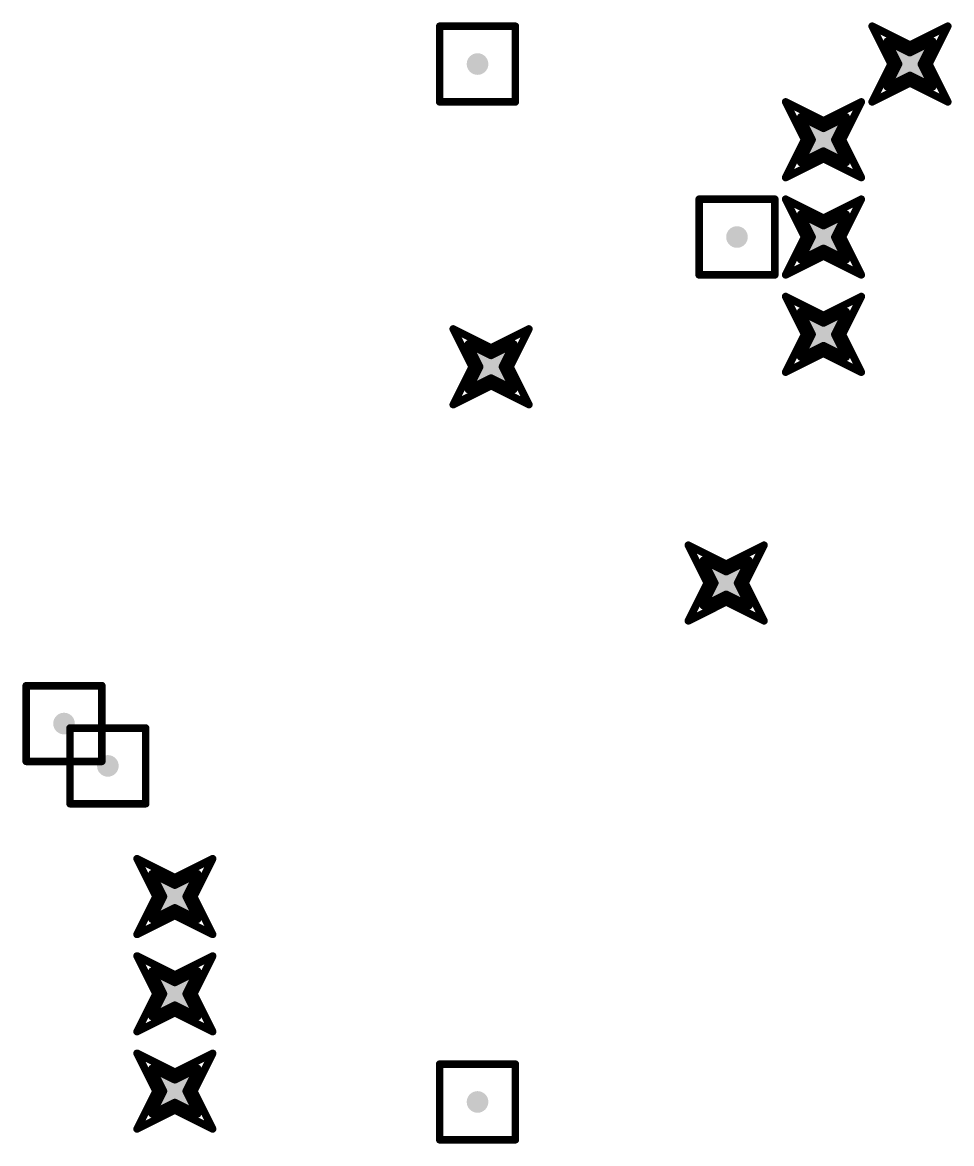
# Model space of a CAD drawing. Header units: inches. Extents: x 0 to 17, y 0 to 4.
# Drawn here: x 0.8972 to 1.2356, y 2.2132 to 2.6215 of the extents above; entities that cross this region are included whole.
import ezdxf

# ---------------------------------------------------------------- set-up
doc = ezdxf.new("R2010")
doc.units = ezdxf.units.IN
doc.header["$MEASUREMENT"] = 0
doc.layers.add('Drill Drawing', color=1, linetype='Continuous')
doc.layers.add('Via Holes', color=16, linetype='Continuous')

msp = doc.modelspace()

# ---------------------------------------------------------------- hatches: boundary and pattern name
at = {"layer": 'Via Holes'}
h = msp.add_hatch(color=7, dxfattribs=at)
edge = h.paths.add_edge_path()
edge.add_arc((1.22047, 2.6063), 0.00787, 0, 360)
h = msp.add_hatch(color=7, dxfattribs=at)
edge = h.paths.add_edge_path()
edge.add_arc((1.06299, 2.6063), 0.00394, 0, 360)
h = msp.add_hatch(color=7, dxfattribs=at)
edge = h.paths.add_edge_path()
edge.add_arc((1.18898, 2.57874), 0.00787, 0, 360)
h = msp.add_hatch(color=7, dxfattribs=at)
edge = h.paths.add_edge_path()
edge.add_arc((1.18898, 2.54331), 0.00787, 0, 360)
h = msp.add_hatch(color=7, dxfattribs=at)
edge = h.paths.add_edge_path()
edge.add_arc((1.15748, 2.54331), 0.00394, 0, 360)
h = msp.add_hatch(color=7, dxfattribs=at)
edge = h.paths.add_edge_path()
edge.add_arc((1.18898, 2.50787), 0.00787, 0, 360)
h = msp.add_hatch(color=7, dxfattribs=at)
edge = h.paths.add_edge_path()
edge.add_arc((1.06791, 2.49606), 0.00787, 0, 360)
h = msp.add_hatch(color=7, dxfattribs=at)
edge = h.paths.add_edge_path()
edge.add_arc((1.15354, 2.41732), 0.00787, 0, 360)
h = msp.add_hatch(color=7, dxfattribs=at)
edge = h.paths.add_edge_path()
edge.add_arc((0.9124, 2.36614), 0.00394, 0, 360)
h = msp.add_hatch(color=7, dxfattribs=at)
edge = h.paths.add_edge_path()
edge.add_arc((0.92836, 2.35072), 0.00394, 0, 360)
h = msp.add_hatch(color=7, dxfattribs=at)
edge = h.paths.add_edge_path()
edge.add_arc((0.95276, 2.30315), 0.00787, 0, 360)
h = msp.add_hatch(color=7, dxfattribs=at)
edge = h.paths.add_edge_path()
edge.add_arc((0.95276, 2.26772), 0.00787, 0, 360)
h = msp.add_hatch(color=7, dxfattribs=at)
edge = h.paths.add_edge_path()
edge.add_arc((0.95276, 2.23228), 0.00787, 0, 360)
h = msp.add_hatch(color=7, dxfattribs=at)
edge = h.paths.add_edge_path()
edge.add_arc((1.06299, 2.22835), 0.00394, 0, 360)

# ---------------------------------------------------------------- linework, layer by layer
at = {"layer": 'Drill Drawing'}
for points in [[(1.04921, 2.62008, 0.00276, 0.00276, 0), (1.07677, 2.62008, 0.00276, 0.00276, 0)], [(1.04921, 2.59252, 0.00276, 0.00276, 0), (1.04921, 2.62008, 0.00276, 0.00276, 0)], [(1.07677, 2.59252, 0.00276, 0.00276, 0), (1.07677, 2.62008, 0.00276, 0.00276, 0)], [(1.20669, 2.62008, 0.00276, 0.00276, 0), (1.22047, 2.61319, 0.00276, 0.00276, 0)], [(1.20669, 2.62008, 0.00276, 0.00276, 0), (1.21358, 2.6063, 0.00276, 0.00276, 0)], [(1.22047, 2.61319, 0.00276, 0.00276, 0), (1.23425, 2.62008, 0.00276, 0.00276, 0)], [(1.22736, 2.6063, 0.00276, 0.00276, 0), (1.23425, 2.62008, 0.00276, 0.00276, 0)], [(1.2122, 2.61457, 0.00276, 0.00276, 0), (1.22047, 2.61043, 0.00276, 0.00276, 0)], [(1.2122, 2.61457, 0.00276, 0.00276, 0), (1.21634, 2.6063, 0.00276, 0.00276, 0)], [(1.22047, 2.61043, 0.00276, 0.00276, 0), (1.22874, 2.61457, 0.00276, 0.00276, 0)], [(1.22461, 2.6063, 0.00276, 0.00276, 0), (1.22874, 2.61457, 0.00276, 0.00276, 0)], [(1.20669, 2.59252, 0.00276, 0.00276, 0), (1.21358, 2.6063, 0.00276, 0.00276, 0)], [(1.2122, 2.59803, 0.00276, 0.00276, 0), (1.21634, 2.6063, 0.00276, 0.00276, 0)], [(1.22461, 2.6063, 0.00276, 0.00276, 0), (1.22874, 2.59803, 0.00276, 0.00276, 0)], [(1.22736, 2.6063, 0.00276, 0.00276, 0), (1.23425, 2.59252, 0.00276, 0.00276, 0)], [(1.20669, 2.59252, 0.00276, 0.00276, 0), (1.22047, 2.59941, 0.00276, 0.00276, 0)], [(1.2122, 2.59803, 0.00276, 0.00276, 0), (1.22047, 2.60217, 0.00276, 0.00276, 0)], [(1.22047, 2.60217, 0.00276, 0.00276, 0), (1.22874, 2.59803, 0.00276, 0.00276, 0)], [(1.22047, 2.59941, 0.00276, 0.00276, 0), (1.23425, 2.59252, 0.00276, 0.00276, 0)], [(1.04921, 2.59252, 0.00276, 0.00276, 0), (1.07677, 2.59252, 0.00276, 0.00276, 0)], [(1.1752, 2.59252, 0.00276, 0.00276, 0), (1.18898, 2.58563, 0.00276, 0.00276, 0)], [(1.1752, 2.59252, 0.00276, 0.00276, 0), (1.18209, 2.57874, 0.00276, 0.00276, 0)], [(1.18898, 2.58563, 0.00276, 0.00276, 0), (1.20276, 2.59252, 0.00276, 0.00276, 0)], [(1.19587, 2.57874, 0.00276, 0.00276, 0), (1.20276, 2.59252, 0.00276, 0.00276, 0)], [(1.18071, 2.58701, 0.00276, 0.00276, 0), (1.18898, 2.58287, 0.00276, 0.00276, 0)], [(1.18071, 2.58701, 0.00276, 0.00276, 0), (1.18484, 2.57874, 0.00276, 0.00276, 0)], [(1.18898, 2.58287, 0.00276, 0.00276, 0), (1.19724, 2.58701, 0.00276, 0.00276, 0)], [(1.19311, 2.57874, 0.00276, 0.00276, 0), (1.19724, 2.58701, 0.00276, 0.00276, 0)], [(1.1752, 2.56496, 0.00276, 0.00276, 0), (1.18209, 2.57874, 0.00276, 0.00276, 0)], [(1.18071, 2.57047, 0.00276, 0.00276, 0), (1.18484, 2.57874, 0.00276, 0.00276, 0)], [(1.19311, 2.57874, 0.00276, 0.00276, 0), (1.19724, 2.57047, 0.00276, 0.00276, 0)], [(1.19587, 2.57874, 0.00276, 0.00276, 0), (1.20276, 2.56496, 0.00276, 0.00276, 0)], [(1.1752, 2.56496, 0.00276, 0.00276, 0), (1.18898, 2.57185, 0.00276, 0.00276, 0)], [(1.18071, 2.57047, 0.00276, 0.00276, 0), (1.18898, 2.57461, 0.00276, 0.00276, 0)], [(1.18898, 2.57461, 0.00276, 0.00276, 0), (1.19724, 2.57047, 0.00276, 0.00276, 0)], [(1.18898, 2.57185, 0.00276, 0.00276, 0), (1.20276, 2.56496, 0.00276, 0.00276, 0)], [(1.1437, 2.55709, 0.00276, 0.00276, 0), (1.17126, 2.55709, 0.00276, 0.00276, 0)], [(1.1437, 2.52953, 0.00276, 0.00276, 0), (1.1437, 2.55709, 0.00276, 0.00276, 0)], [(1.17126, 2.52953, 0.00276, 0.00276, 0), (1.17126, 2.55709, 0.00276, 0.00276, 0)], [(1.1752, 2.55709, 0.00276, 0.00276, 0), (1.18898, 2.5502, 0.00276, 0.00276, 0)], [(1.1752, 2.55709, 0.00276, 0.00276, 0), (1.18209, 2.54331, 0.00276, 0.00276, 0)], [(1.18898, 2.5502, 0.00276, 0.00276, 0), (1.20276, 2.55709, 0.00276, 0.00276, 0)], [(1.19587, 2.54331, 0.00276, 0.00276, 0), (1.20276, 2.55709, 0.00276, 0.00276, 0)], [(1.18071, 2.55157, 0.00276, 0.00276, 0), (1.18898, 2.54744, 0.00276, 0.00276, 0)], [(1.18071, 2.55157, 0.00276, 0.00276, 0), (1.18484, 2.54331, 0.00276, 0.00276, 0)], [(1.18898, 2.54744, 0.00276, 0.00276, 0), (1.19724, 2.55157, 0.00276, 0.00276, 0)], [(1.19311, 2.54331, 0.00276, 0.00276, 0), (1.19724, 2.55157, 0.00276, 0.00276, 0)], [(1.1752, 2.52953, 0.00276, 0.00276, 0), (1.18209, 2.54331, 0.00276, 0.00276, 0)], [(1.18071, 2.53504, 0.00276, 0.00276, 0), (1.18484, 2.54331, 0.00276, 0.00276, 0)], [(1.19311, 2.54331, 0.00276, 0.00276, 0), (1.19724, 2.53504, 0.00276, 0.00276, 0)], [(1.19587, 2.54331, 0.00276, 0.00276, 0), (1.20276, 2.52953, 0.00276, 0.00276, 0)], [(1.18071, 2.53504, 0.00276, 0.00276, 0), (1.18898, 2.53917, 0.00276, 0.00276, 0)], [(1.18898, 2.53917, 0.00276, 0.00276, 0), (1.19724, 2.53504, 0.00276, 0.00276, 0)], [(1.1752, 2.52953, 0.00276, 0.00276, 0), (1.18898, 2.53642, 0.00276, 0.00276, 0)], [(1.18898, 2.53642, 0.00276, 0.00276, 0), (1.20276, 2.52953, 0.00276, 0.00276, 0)], [(1.1437, 2.52953, 0.00276, 0.00276, 0), (1.17126, 2.52953, 0.00276, 0.00276, 0)], [(1.1752, 2.52165, 0.00276, 0.00276, 0), (1.18898, 2.51476, 0.00276, 0.00276, 0)], [(1.1752, 2.52165, 0.00276, 0.00276, 0), (1.18209, 2.50787, 0.00276, 0.00276, 0)], [(1.18898, 2.51476, 0.00276, 0.00276, 0), (1.20276, 2.52165, 0.00276, 0.00276, 0)], [(1.19587, 2.50787, 0.00276, 0.00276, 0), (1.20276, 2.52165, 0.00276, 0.00276, 0)], [(1.18071, 2.51614, 0.00276, 0.00276, 0), (1.18898, 2.51201, 0.00276, 0.00276, 0)], [(1.18071, 2.51614, 0.00276, 0.00276, 0), (1.18484, 2.50787, 0.00276, 0.00276, 0)], [(1.18898, 2.51201, 0.00276, 0.00276, 0), (1.19724, 2.51614, 0.00276, 0.00276, 0)], [(1.19311, 2.50787, 0.00276, 0.00276, 0), (1.19724, 2.51614, 0.00276, 0.00276, 0)], [(1.05413, 2.50984, 0.00276, 0.00276, 0), (1.06791, 2.50295, 0.00276, 0.00276, 0)], [(1.05413, 2.50984, 0.00276, 0.00276, 0), (1.06102, 2.49606, 0.00276, 0.00276, 0)], [(1.06791, 2.50295, 0.00276, 0.00276, 0), (1.08169, 2.50984, 0.00276, 0.00276, 0)], [(1.0748, 2.49606, 0.00276, 0.00276, 0), (1.08169, 2.50984, 0.00276, 0.00276, 0)], [(1.1752, 2.49409, 0.00276, 0.00276, 0), (1.18209, 2.50787, 0.00276, 0.00276, 0)], [(1.18071, 2.49961, 0.00276, 0.00276, 0), (1.18484, 2.50787, 0.00276, 0.00276, 0)], [(1.19311, 2.50787, 0.00276, 0.00276, 0), (1.19724, 2.49961, 0.00276, 0.00276, 0)], [(1.19587, 2.50787, 0.00276, 0.00276, 0), (1.20276, 2.49409, 0.00276, 0.00276, 0)], [(1.05965, 2.50433, 0.00276, 0.00276, 0), (1.06791, 2.5002, 0.00276, 0.00276, 0)], [(1.05965, 2.50433, 0.00276, 0.00276, 0), (1.06378, 2.49606, 0.00276, 0.00276, 0)], [(1.06791, 2.5002, 0.00276, 0.00276, 0), (1.07618, 2.50433, 0.00276, 0.00276, 0)], [(1.07205, 2.49606, 0.00276, 0.00276, 0), (1.07618, 2.50433, 0.00276, 0.00276, 0)], [(1.18071, 2.49961, 0.00276, 0.00276, 0), (1.18898, 2.50374, 0.00276, 0.00276, 0)], [(1.18898, 2.50374, 0.00276, 0.00276, 0), (1.19724, 2.49961, 0.00276, 0.00276, 0)], [(1.1752, 2.49409, 0.00276, 0.00276, 0), (1.18898, 2.50098, 0.00276, 0.00276, 0)], [(1.18898, 2.50098, 0.00276, 0.00276, 0), (1.20276, 2.49409, 0.00276, 0.00276, 0)], [(1.05413, 2.48228, 0.00276, 0.00276, 0), (1.06102, 2.49606, 0.00276, 0.00276, 0)], [(1.05965, 2.4878, 0.00276, 0.00276, 0), (1.06378, 2.49606, 0.00276, 0.00276, 0)], [(1.07205, 2.49606, 0.00276, 0.00276, 0), (1.07618, 2.4878, 0.00276, 0.00276, 0)], [(1.0748, 2.49606, 0.00276, 0.00276, 0), (1.08169, 2.48228, 0.00276, 0.00276, 0)], [(1.05413, 2.48228, 0.00276, 0.00276, 0), (1.06791, 2.48917, 0.00276, 0.00276, 0)], [(1.05965, 2.4878, 0.00276, 0.00276, 0), (1.06791, 2.49193, 0.00276, 0.00276, 0)], [(1.06791, 2.49193, 0.00276, 0.00276, 0), (1.07618, 2.4878, 0.00276, 0.00276, 0)], [(1.06791, 2.48917, 0.00276, 0.00276, 0), (1.08169, 2.48228, 0.00276, 0.00276, 0)], [(1.13976, 2.4311, 0.00276, 0.00276, 0), (1.15354, 2.42421, 0.00276, 0.00276, 0)], [(1.13976, 2.4311, 0.00276, 0.00276, 0), (1.14665, 2.41732, 0.00276, 0.00276, 0)], [(1.15354, 2.42421, 0.00276, 0.00276, 0), (1.16732, 2.4311, 0.00276, 0.00276, 0)], [(1.16043, 2.41732, 0.00276, 0.00276, 0), (1.16732, 2.4311, 0.00276, 0.00276, 0)], [(1.14528, 2.42559, 0.00276, 0.00276, 0), (1.15354, 2.42146, 0.00276, 0.00276, 0)], [(1.14528, 2.42559, 0.00276, 0.00276, 0), (1.14941, 2.41732, 0.00276, 0.00276, 0)], [(1.15354, 2.42146, 0.00276, 0.00276, 0), (1.16181, 2.42559, 0.00276, 0.00276, 0)], [(1.15768, 2.41732, 0.00276, 0.00276, 0), (1.16181, 2.42559, 0.00276, 0.00276, 0)], [(1.13976, 2.40354, 0.00276, 0.00276, 0), (1.14665, 2.41732, 0.00276, 0.00276, 0)], [(1.14528, 2.40906, 0.00276, 0.00276, 0), (1.14941, 2.41732, 0.00276, 0.00276, 0)], [(1.15768, 2.41732, 0.00276, 0.00276, 0), (1.16181, 2.40906, 0.00276, 0.00276, 0)], [(1.16043, 2.41732, 0.00276, 0.00276, 0), (1.16732, 2.40354, 0.00276, 0.00276, 0)], [(1.14528, 2.40906, 0.00276, 0.00276, 0), (1.15354, 2.41319, 0.00276, 0.00276, 0)], [(1.15354, 2.41319, 0.00276, 0.00276, 0), (1.16181, 2.40906, 0.00276, 0.00276, 0)], [(1.13976, 2.40354, 0.00276, 0.00276, 0), (1.15354, 2.41043, 0.00276, 0.00276, 0)], [(1.15354, 2.41043, 0.00276, 0.00276, 0), (1.16732, 2.40354, 0.00276, 0.00276, 0)], [(0.89862, 2.37992, 0.00276, 0.00276, 0), (0.92618, 2.37992, 0.00276, 0.00276, 0)], [(0.89862, 2.35236, 0.00276, 0.00276, 0), (0.89862, 2.37992, 0.00276, 0.00276, 0)], [(0.92618, 2.35236, 0.00276, 0.00276, 0), (0.92618, 2.37992, 0.00276, 0.00276, 0)], [(0.91458, 2.3645, 0.00276, 0.00276, 0), (0.94214, 2.3645, 0.00276, 0.00276, 0)], [(0.91458, 2.33694, 0.00276, 0.00276, 0), (0.91458, 2.3645, 0.00276, 0.00276, 0)], [(0.94214, 2.33694, 0.00276, 0.00276, 0), (0.94214, 2.3645, 0.00276, 0.00276, 0)], [(0.89862, 2.35236, 0.00276, 0.00276, 0), (0.92618, 2.35236, 0.00276, 0.00276, 0)], [(0.91458, 2.33694, 0.00276, 0.00276, 0), (0.94214, 2.33694, 0.00276, 0.00276, 0)], [(0.93898, 2.31693, 0.00276, 0.00276, 0), (0.95276, 2.31004, 0.00276, 0.00276, 0)], [(0.93898, 2.31693, 0.00276, 0.00276, 0), (0.94587, 2.30315, 0.00276, 0.00276, 0)], [(0.95276, 2.31004, 0.00276, 0.00276, 0), (0.96654, 2.31693, 0.00276, 0.00276, 0)], [(0.95965, 2.30315, 0.00276, 0.00276, 0), (0.96654, 2.31693, 0.00276, 0.00276, 0)], [(0.94449, 2.31142, 0.00276, 0.00276, 0), (0.95276, 2.30728, 0.00276, 0.00276, 0)], [(0.94449, 2.31142, 0.00276, 0.00276, 0), (0.94862, 2.30315, 0.00276, 0.00276, 0)], [(0.95276, 2.30728, 0.00276, 0.00276, 0), (0.96102, 2.31142, 0.00276, 0.00276, 0)], [(0.95689, 2.30315, 0.00276, 0.00276, 0), (0.96102, 2.31142, 0.00276, 0.00276, 0)], [(0.93898, 2.28937, 0.00276, 0.00276, 0), (0.94587, 2.30315, 0.00276, 0.00276, 0)], [(0.94449, 2.29488, 0.00276, 0.00276, 0), (0.94862, 2.30315, 0.00276, 0.00276, 0)], [(0.95689, 2.30315, 0.00276, 0.00276, 0), (0.96102, 2.29488, 0.00276, 0.00276, 0)], [(0.95965, 2.30315, 0.00276, 0.00276, 0), (0.96654, 2.28937, 0.00276, 0.00276, 0)], [(0.94449, 2.29488, 0.00276, 0.00276, 0), (0.95276, 2.29902, 0.00276, 0.00276, 0)], [(0.95276, 2.29902, 0.00276, 0.00276, 0), (0.96102, 2.29488, 0.00276, 0.00276, 0)], [(0.93898, 2.28937, 0.00276, 0.00276, 0), (0.95276, 2.29626, 0.00276, 0.00276, 0)], [(0.95276, 2.29626, 0.00276, 0.00276, 0), (0.96654, 2.28937, 0.00276, 0.00276, 0)], [(0.93898, 2.2815, 0.00276, 0.00276, 0), (0.95276, 2.27461, 0.00276, 0.00276, 0)], [(0.93898, 2.2815, 0.00276, 0.00276, 0), (0.94587, 2.26772, 0.00276, 0.00276, 0)], [(0.95276, 2.27461, 0.00276, 0.00276, 0), (0.96654, 2.2815, 0.00276, 0.00276, 0)], [(0.95965, 2.26772, 0.00276, 0.00276, 0), (0.96654, 2.2815, 0.00276, 0.00276, 0)], [(0.94449, 2.27598, 0.00276, 0.00276, 0), (0.95276, 2.27185, 0.00276, 0.00276, 0)], [(0.94449, 2.27598, 0.00276, 0.00276, 0), (0.94862, 2.26772, 0.00276, 0.00276, 0)], [(0.95276, 2.27185, 0.00276, 0.00276, 0), (0.96102, 2.27598, 0.00276, 0.00276, 0)], [(0.95689, 2.26772, 0.00276, 0.00276, 0), (0.96102, 2.27598, 0.00276, 0.00276, 0)], [(0.93898, 2.25394, 0.00276, 0.00276, 0), (0.94587, 2.26772, 0.00276, 0.00276, 0)], [(0.94449, 2.25945, 0.00276, 0.00276, 0), (0.94862, 2.26772, 0.00276, 0.00276, 0)], [(0.95689, 2.26772, 0.00276, 0.00276, 0), (0.96102, 2.25945, 0.00276, 0.00276, 0)], [(0.95965, 2.26772, 0.00276, 0.00276, 0), (0.96654, 2.25394, 0.00276, 0.00276, 0)], [(0.93898, 2.25394, 0.00276, 0.00276, 0), (0.95276, 2.26083, 0.00276, 0.00276, 0)], [(0.94449, 2.25945, 0.00276, 0.00276, 0), (0.95276, 2.26358, 0.00276, 0.00276, 0)], [(0.95276, 2.26358, 0.00276, 0.00276, 0), (0.96102, 2.25945, 0.00276, 0.00276, 0)], [(0.95276, 2.26083, 0.00276, 0.00276, 0), (0.96654, 2.25394, 0.00276, 0.00276, 0)], [(0.93898, 2.24606, 0.00276, 0.00276, 0), (0.95276, 2.23917, 0.00276, 0.00276, 0)], [(0.93898, 2.24606, 0.00276, 0.00276, 0), (0.94587, 2.23228, 0.00276, 0.00276, 0)], [(0.95276, 2.23917, 0.00276, 0.00276, 0), (0.96654, 2.24606, 0.00276, 0.00276, 0)], [(0.95965, 2.23228, 0.00276, 0.00276, 0), (0.96654, 2.24606, 0.00276, 0.00276, 0)], [(0.94449, 2.24055, 0.00276, 0.00276, 0), (0.95276, 2.23642, 0.00276, 0.00276, 0)], [(0.94449, 2.24055, 0.00276, 0.00276, 0), (0.94862, 2.23228, 0.00276, 0.00276, 0)], [(0.95276, 2.23642, 0.00276, 0.00276, 0), (0.96102, 2.24055, 0.00276, 0.00276, 0)], [(0.95689, 2.23228, 0.00276, 0.00276, 0), (0.96102, 2.24055, 0.00276, 0.00276, 0)], [(1.04921, 2.24212, 0.00276, 0.00276, 0), (1.07677, 2.24212, 0.00276, 0.00276, 0)], [(1.04921, 2.21457, 0.00276, 0.00276, 0), (1.04921, 2.24212, 0.00276, 0.00276, 0)], [(1.07677, 2.21457, 0.00276, 0.00276, 0), (1.07677, 2.24212, 0.00276, 0.00276, 0)], [(0.93898, 2.2185, 0.00276, 0.00276, 0), (0.94587, 2.23228, 0.00276, 0.00276, 0)], [(0.94449, 2.22402, 0.00276, 0.00276, 0), (0.94862, 2.23228, 0.00276, 0.00276, 0)], [(0.95689, 2.23228, 0.00276, 0.00276, 0), (0.96102, 2.22402, 0.00276, 0.00276, 0)], [(0.95965, 2.23228, 0.00276, 0.00276, 0), (0.96654, 2.2185, 0.00276, 0.00276, 0)], [(0.94449, 2.22402, 0.00276, 0.00276, 0), (0.95276, 2.22815, 0.00276, 0.00276, 0)], [(0.95276, 2.22815, 0.00276, 0.00276, 0), (0.96102, 2.22402, 0.00276, 0.00276, 0)], [(0.93898, 2.2185, 0.00276, 0.00276, 0), (0.95276, 2.22539, 0.00276, 0.00276, 0)], [(0.95276, 2.22539, 0.00276, 0.00276, 0), (0.96654, 2.2185, 0.00276, 0.00276, 0)], [(1.04921, 2.21457, 0.00276, 0.00276, 0), (1.07677, 2.21457, 0.00276, 0.00276, 0)]]:
    msp.add_lwpolyline(points, format="xyseb", dxfattribs=at)
for points in [[(1.04852, 2.62008, 0.00138, 0.00138, 1), (1.0499, 2.62008, 0.00138, 0.00138, 1)], [(1.04852, 2.62008, 0.00138, 0.00138, 1), (1.0499, 2.62008, 0.00138, 0.00138, 1)], [(1.07608, 2.62008, 0.00138, 0.00138, 1), (1.07746, 2.62008, 0.00138, 0.00138, 1)], [(1.07608, 2.62008, 0.00138, 0.00138, 1), (1.07746, 2.62008, 0.00138, 0.00138, 1)], [(1.206, 2.62008, 0.00138, 0.00138, 1), (1.20738, 2.62008, 0.00138, 0.00138, 1)], [(1.206, 2.62008, 0.00138, 0.00138, 1), (1.20738, 2.62008, 0.00138, 0.00138, 1)], [(1.23356, 2.62008, 0.00138, 0.00138, 1), (1.23494, 2.62008, 0.00138, 0.00138, 1)], [(1.23356, 2.62008, 0.00138, 0.00138, 1), (1.23494, 2.62008, 0.00138, 0.00138, 1)], [(1.21152, 2.61457, 0.00138, 0.00138, 1), (1.21289, 2.61457, 0.00138, 0.00138, 1)], [(1.21152, 2.61457, 0.00138, 0.00138, 1), (1.21289, 2.61457, 0.00138, 0.00138, 1)], [(1.21978, 2.61319, 0.00138, 0.00138, 1), (1.22116, 2.61319, 0.00138, 0.00138, 1)], [(1.21978, 2.61319, 0.00138, 0.00138, 1), (1.22116, 2.61319, 0.00138, 0.00138, 1)], [(1.22805, 2.61457, 0.00138, 0.00138, 1), (1.22943, 2.61457, 0.00138, 0.00138, 1)], [(1.22805, 2.61457, 0.00138, 0.00138, 1), (1.22943, 2.61457, 0.00138, 0.00138, 1)], [(1.21978, 2.61043, 0.00138, 0.00138, 1), (1.22116, 2.61043, 0.00138, 0.00138, 1)], [(1.21978, 2.61043, 0.00138, 0.00138, 1), (1.22116, 2.61043, 0.00138, 0.00138, 1)], [(1.21289, 2.6063, 0.00138, 0.00138, 1), (1.21427, 2.6063, 0.00138, 0.00138, 1)], [(1.21289, 2.6063, 0.00138, 0.00138, 1), (1.21427, 2.6063, 0.00138, 0.00138, 1)], [(1.21565, 2.6063, 0.00138, 0.00138, 1), (1.21703, 2.6063, 0.00138, 0.00138, 1)], [(1.21565, 2.6063, 0.00138, 0.00138, 1), (1.21703, 2.6063, 0.00138, 0.00138, 1)], [(1.22392, 2.6063, 0.00138, 0.00138, 1), (1.2253, 2.6063, 0.00138, 0.00138, 1)], [(1.22392, 2.6063, 0.00138, 0.00138, 1), (1.2253, 2.6063, 0.00138, 0.00138, 1)], [(1.22667, 2.6063, 0.00138, 0.00138, 1), (1.22805, 2.6063, 0.00138, 0.00138, 1)], [(1.22667, 2.6063, 0.00138, 0.00138, 1), (1.22805, 2.6063, 0.00138, 0.00138, 1)], [(1.21978, 2.60217, 0.00138, 0.00138, 1), (1.22116, 2.60217, 0.00138, 0.00138, 1)], [(1.21978, 2.60217, 0.00138, 0.00138, 1), (1.22116, 2.60217, 0.00138, 0.00138, 1)], [(1.21978, 2.59941, 0.00138, 0.00138, 1), (1.22116, 2.59941, 0.00138, 0.00138, 1)], [(1.21978, 2.59941, 0.00138, 0.00138, 1), (1.22116, 2.59941, 0.00138, 0.00138, 1)], [(1.21152, 2.59803, 0.00138, 0.00138, 1), (1.21289, 2.59803, 0.00138, 0.00138, 1)], [(1.21152, 2.59803, 0.00138, 0.00138, 1), (1.21289, 2.59803, 0.00138, 0.00138, 1)], [(1.22805, 2.59803, 0.00138, 0.00138, 1), (1.22943, 2.59803, 0.00138, 0.00138, 1)], [(1.22805, 2.59803, 0.00138, 0.00138, 1), (1.22943, 2.59803, 0.00138, 0.00138, 1)], [(1.04852, 2.59252, 0.00138, 0.00138, 1), (1.0499, 2.59252, 0.00138, 0.00138, 1)], [(1.04852, 2.59252, 0.00138, 0.00138, 1), (1.0499, 2.59252, 0.00138, 0.00138, 1)], [(1.07608, 2.59252, 0.00138, 0.00138, 1), (1.07746, 2.59252, 0.00138, 0.00138, 1)], [(1.07608, 2.59252, 0.00138, 0.00138, 1), (1.07746, 2.59252, 0.00138, 0.00138, 1)], [(1.17451, 2.59252, 0.00138, 0.00138, 1), (1.17589, 2.59252, 0.00138, 0.00138, 1)], [(1.17451, 2.59252, 0.00138, 0.00138, 1), (1.17589, 2.59252, 0.00138, 0.00138, 1)], [(1.20207, 2.59252, 0.00138, 0.00138, 1), (1.20344, 2.59252, 0.00138, 0.00138, 1)], [(1.20207, 2.59252, 0.00138, 0.00138, 1), (1.20344, 2.59252, 0.00138, 0.00138, 1)], [(1.206, 2.59252, 0.00138, 0.00138, 1), (1.20738, 2.59252, 0.00138, 0.00138, 1)], [(1.206, 2.59252, 0.00138, 0.00138, 1), (1.20738, 2.59252, 0.00138, 0.00138, 1)], [(1.23356, 2.59252, 0.00138, 0.00138, 1), (1.23494, 2.59252, 0.00138, 0.00138, 1)], [(1.23356, 2.59252, 0.00138, 0.00138, 1), (1.23494, 2.59252, 0.00138, 0.00138, 1)], [(1.18002, 2.58701, 0.00138, 0.00138, 1), (1.1814, 2.58701, 0.00138, 0.00138, 1)], [(1.18002, 2.58701, 0.00138, 0.00138, 1), (1.1814, 2.58701, 0.00138, 0.00138, 1)], [(1.18829, 2.58563, 0.00138, 0.00138, 1), (1.18967, 2.58563, 0.00138, 0.00138, 1)], [(1.18829, 2.58563, 0.00138, 0.00138, 1), (1.18967, 2.58563, 0.00138, 0.00138, 1)], [(1.19656, 2.58701, 0.00138, 0.00138, 1), (1.19793, 2.58701, 0.00138, 0.00138, 1)], [(1.19656, 2.58701, 0.00138, 0.00138, 1), (1.19793, 2.58701, 0.00138, 0.00138, 1)], [(1.18829, 2.58287, 0.00138, 0.00138, 1), (1.18967, 2.58287, 0.00138, 0.00138, 1)], [(1.18829, 2.58287, 0.00138, 0.00138, 1), (1.18967, 2.58287, 0.00138, 0.00138, 1)], [(1.1814, 2.57874, 0.00138, 0.00138, 1), (1.18278, 2.57874, 0.00138, 0.00138, 1)], [(1.1814, 2.57874, 0.00138, 0.00138, 1), (1.18278, 2.57874, 0.00138, 0.00138, 1)], [(1.18415, 2.57874, 0.00138, 0.00138, 1), (1.18553, 2.57874, 0.00138, 0.00138, 1)], [(1.18415, 2.57874, 0.00138, 0.00138, 1), (1.18553, 2.57874, 0.00138, 0.00138, 1)], [(1.19242, 2.57874, 0.00138, 0.00138, 1), (1.1938, 2.57874, 0.00138, 0.00138, 1)], [(1.19242, 2.57874, 0.00138, 0.00138, 1), (1.1938, 2.57874, 0.00138, 0.00138, 1)], [(1.19518, 2.57874, 0.00138, 0.00138, 1), (1.19656, 2.57874, 0.00138, 0.00138, 1)], [(1.19518, 2.57874, 0.00138, 0.00138, 1), (1.19656, 2.57874, 0.00138, 0.00138, 1)], [(1.18829, 2.57461, 0.00138, 0.00138, 1), (1.18967, 2.57461, 0.00138, 0.00138, 1)], [(1.18829, 2.57461, 0.00138, 0.00138, 1), (1.18967, 2.57461, 0.00138, 0.00138, 1)], [(1.18829, 2.57185, 0.00138, 0.00138, 1), (1.18967, 2.57185, 0.00138, 0.00138, 1)], [(1.18829, 2.57185, 0.00138, 0.00138, 1), (1.18967, 2.57185, 0.00138, 0.00138, 1)], [(1.18002, 2.57047, 0.00138, 0.00138, 1), (1.1814, 2.57047, 0.00138, 0.00138, 1)], [(1.18002, 2.57047, 0.00138, 0.00138, 1), (1.1814, 2.57047, 0.00138, 0.00138, 1)], [(1.19656, 2.57047, 0.00138, 0.00138, 1), (1.19793, 2.57047, 0.00138, 0.00138, 1)], [(1.19656, 2.57047, 0.00138, 0.00138, 1), (1.19793, 2.57047, 0.00138, 0.00138, 1)], [(1.17451, 2.56496, 0.00138, 0.00138, 1), (1.17589, 2.56496, 0.00138, 0.00138, 1)], [(1.17451, 2.56496, 0.00138, 0.00138, 1), (1.17589, 2.56496, 0.00138, 0.00138, 1)], [(1.20207, 2.56496, 0.00138, 0.00138, 1), (1.20344, 2.56496, 0.00138, 0.00138, 1)], [(1.20207, 2.56496, 0.00138, 0.00138, 1), (1.20344, 2.56496, 0.00138, 0.00138, 1)], [(1.14301, 2.55709, 0.00138, 0.00138, 1), (1.14439, 2.55709, 0.00138, 0.00138, 1)], [(1.14301, 2.55709, 0.00138, 0.00138, 1), (1.14439, 2.55709, 0.00138, 0.00138, 1)], [(1.17057, 2.55709, 0.00138, 0.00138, 1), (1.17195, 2.55709, 0.00138, 0.00138, 1)], [(1.17057, 2.55709, 0.00138, 0.00138, 1), (1.17195, 2.55709, 0.00138, 0.00138, 1)], [(1.17451, 2.55709, 0.00138, 0.00138, 1), (1.17589, 2.55709, 0.00138, 0.00138, 1)], [(1.17451, 2.55709, 0.00138, 0.00138, 1), (1.17589, 2.55709, 0.00138, 0.00138, 1)], [(1.20207, 2.55709, 0.00138, 0.00138, 1), (1.20344, 2.55709, 0.00138, 0.00138, 1)], [(1.20207, 2.55709, 0.00138, 0.00138, 1), (1.20344, 2.55709, 0.00138, 0.00138, 1)], [(1.18002, 2.55157, 0.00138, 0.00138, 1), (1.1814, 2.55157, 0.00138, 0.00138, 1)], [(1.18002, 2.55157, 0.00138, 0.00138, 1), (1.1814, 2.55157, 0.00138, 0.00138, 1)], [(1.19656, 2.55157, 0.00138, 0.00138, 1), (1.19793, 2.55157, 0.00138, 0.00138, 1)], [(1.19656, 2.55157, 0.00138, 0.00138, 1), (1.19793, 2.55157, 0.00138, 0.00138, 1)], [(1.18829, 2.5502, 0.00138, 0.00138, 1), (1.18967, 2.5502, 0.00138, 0.00138, 1)], [(1.18829, 2.5502, 0.00138, 0.00138, 1), (1.18967, 2.5502, 0.00138, 0.00138, 1)], [(1.18829, 2.54744, 0.00138, 0.00138, 1), (1.18967, 2.54744, 0.00138, 0.00138, 1)], [(1.18829, 2.54744, 0.00138, 0.00138, 1), (1.18967, 2.54744, 0.00138, 0.00138, 1)], [(1.1814, 2.54331, 0.00138, 0.00138, 1), (1.18278, 2.54331, 0.00138, 0.00138, 1)], [(1.1814, 2.54331, 0.00138, 0.00138, 1), (1.18278, 2.54331, 0.00138, 0.00138, 1)], [(1.18415, 2.54331, 0.00138, 0.00138, 1), (1.18553, 2.54331, 0.00138, 0.00138, 1)], [(1.18415, 2.54331, 0.00138, 0.00138, 1), (1.18553, 2.54331, 0.00138, 0.00138, 1)], [(1.19242, 2.54331, 0.00138, 0.00138, 1), (1.1938, 2.54331, 0.00138, 0.00138, 1)], [(1.19242, 2.54331, 0.00138, 0.00138, 1), (1.1938, 2.54331, 0.00138, 0.00138, 1)], [(1.19518, 2.54331, 0.00138, 0.00138, 1), (1.19656, 2.54331, 0.00138, 0.00138, 1)], [(1.19518, 2.54331, 0.00138, 0.00138, 1), (1.19656, 2.54331, 0.00138, 0.00138, 1)], [(1.18829, 2.53917, 0.00138, 0.00138, 1), (1.18967, 2.53917, 0.00138, 0.00138, 1)], [(1.18829, 2.53917, 0.00138, 0.00138, 1), (1.18967, 2.53917, 0.00138, 0.00138, 1)], [(1.18002, 2.53504, 0.00138, 0.00138, 1), (1.1814, 2.53504, 0.00138, 0.00138, 1)], [(1.18002, 2.53504, 0.00138, 0.00138, 1), (1.1814, 2.53504, 0.00138, 0.00138, 1)], [(1.18829, 2.53642, 0.00138, 0.00138, 1), (1.18967, 2.53642, 0.00138, 0.00138, 1)], [(1.18829, 2.53642, 0.00138, 0.00138, 1), (1.18967, 2.53642, 0.00138, 0.00138, 1)], [(1.19656, 2.53504, 0.00138, 0.00138, 1), (1.19793, 2.53504, 0.00138, 0.00138, 1)], [(1.19656, 2.53504, 0.00138, 0.00138, 1), (1.19793, 2.53504, 0.00138, 0.00138, 1)], [(1.14301, 2.52953, 0.00138, 0.00138, 1), (1.14439, 2.52953, 0.00138, 0.00138, 1)], [(1.14301, 2.52953, 0.00138, 0.00138, 1), (1.14439, 2.52953, 0.00138, 0.00138, 1)], [(1.17057, 2.52953, 0.00138, 0.00138, 1), (1.17195, 2.52953, 0.00138, 0.00138, 1)], [(1.17057, 2.52953, 0.00138, 0.00138, 1), (1.17195, 2.52953, 0.00138, 0.00138, 1)], [(1.17451, 2.52953, 0.00138, 0.00138, 1), (1.17589, 2.52953, 0.00138, 0.00138, 1)], [(1.17451, 2.52953, 0.00138, 0.00138, 1), (1.17589, 2.52953, 0.00138, 0.00138, 1)], [(1.20207, 2.52953, 0.00138, 0.00138, 1), (1.20344, 2.52953, 0.00138, 0.00138, 1)], [(1.20207, 2.52953, 0.00138, 0.00138, 1), (1.20344, 2.52953, 0.00138, 0.00138, 1)], [(1.17451, 2.52165, 0.00138, 0.00138, 1), (1.17589, 2.52165, 0.00138, 0.00138, 1)], [(1.17451, 2.52165, 0.00138, 0.00138, 1), (1.17589, 2.52165, 0.00138, 0.00138, 1)], [(1.20207, 2.52165, 0.00138, 0.00138, 1), (1.20344, 2.52165, 0.00138, 0.00138, 1)], [(1.20207, 2.52165, 0.00138, 0.00138, 1), (1.20344, 2.52165, 0.00138, 0.00138, 1)], [(1.18002, 2.51614, 0.00138, 0.00138, 1), (1.1814, 2.51614, 0.00138, 0.00138, 1)], [(1.18002, 2.51614, 0.00138, 0.00138, 1), (1.1814, 2.51614, 0.00138, 0.00138, 1)], [(1.18829, 2.51476, 0.00138, 0.00138, 1), (1.18967, 2.51476, 0.00138, 0.00138, 1)], [(1.18829, 2.51476, 0.00138, 0.00138, 1), (1.18967, 2.51476, 0.00138, 0.00138, 1)], [(1.19656, 2.51614, 0.00138, 0.00138, 1), (1.19793, 2.51614, 0.00138, 0.00138, 1)], [(1.19656, 2.51614, 0.00138, 0.00138, 1), (1.19793, 2.51614, 0.00138, 0.00138, 1)], [(1.05344, 2.50984, 0.00138, 0.00138, 1), (1.05482, 2.50984, 0.00138, 0.00138, 1)], [(1.05344, 2.50984, 0.00138, 0.00138, 1), (1.05482, 2.50984, 0.00138, 0.00138, 1)], [(1.081, 2.50984, 0.00138, 0.00138, 1), (1.08238, 2.50984, 0.00138, 0.00138, 1)], [(1.081, 2.50984, 0.00138, 0.00138, 1), (1.08238, 2.50984, 0.00138, 0.00138, 1)], [(1.18829, 2.51201, 0.00138, 0.00138, 1), (1.18967, 2.51201, 0.00138, 0.00138, 1)], [(1.18829, 2.51201, 0.00138, 0.00138, 1), (1.18967, 2.51201, 0.00138, 0.00138, 1)], [(1.1814, 2.50787, 0.00138, 0.00138, 1), (1.18278, 2.50787, 0.00138, 0.00138, 1)], [(1.1814, 2.50787, 0.00138, 0.00138, 1), (1.18278, 2.50787, 0.00138, 0.00138, 1)], [(1.18415, 2.50787, 0.00138, 0.00138, 1), (1.18553, 2.50787, 0.00138, 0.00138, 1)], [(1.18415, 2.50787, 0.00138, 0.00138, 1), (1.18553, 2.50787, 0.00138, 0.00138, 1)], [(1.19242, 2.50787, 0.00138, 0.00138, 1), (1.1938, 2.50787, 0.00138, 0.00138, 1)], [(1.19242, 2.50787, 0.00138, 0.00138, 1), (1.1938, 2.50787, 0.00138, 0.00138, 1)], [(1.19518, 2.50787, 0.00138, 0.00138, 1), (1.19656, 2.50787, 0.00138, 0.00138, 1)], [(1.19518, 2.50787, 0.00138, 0.00138, 1), (1.19656, 2.50787, 0.00138, 0.00138, 1)], [(1.05896, 2.50433, 0.00138, 0.00138, 1), (1.06033, 2.50433, 0.00138, 0.00138, 1)], [(1.05896, 2.50433, 0.00138, 0.00138, 1), (1.06033, 2.50433, 0.00138, 0.00138, 1)], [(1.06722, 2.50295, 0.00138, 0.00138, 1), (1.0686, 2.50295, 0.00138, 0.00138, 1)], [(1.06722, 2.50295, 0.00138, 0.00138, 1), (1.0686, 2.50295, 0.00138, 0.00138, 1)], [(1.07549, 2.50433, 0.00138, 0.00138, 1), (1.07687, 2.50433, 0.00138, 0.00138, 1)], [(1.07549, 2.50433, 0.00138, 0.00138, 1), (1.07687, 2.50433, 0.00138, 0.00138, 1)], [(1.18829, 2.50374, 0.00138, 0.00138, 1), (1.18967, 2.50374, 0.00138, 0.00138, 1)], [(1.18829, 2.50374, 0.00138, 0.00138, 1), (1.18967, 2.50374, 0.00138, 0.00138, 1)], [(1.06722, 2.5002, 0.00138, 0.00138, 1), (1.0686, 2.5002, 0.00138, 0.00138, 1)], [(1.06722, 2.5002, 0.00138, 0.00138, 1), (1.0686, 2.5002, 0.00138, 0.00138, 1)], [(1.18002, 2.49961, 0.00138, 0.00138, 1), (1.1814, 2.49961, 0.00138, 0.00138, 1)], [(1.18002, 2.49961, 0.00138, 0.00138, 1), (1.1814, 2.49961, 0.00138, 0.00138, 1)], [(1.18829, 2.50098, 0.00138, 0.00138, 1), (1.18967, 2.50098, 0.00138, 0.00138, 1)], [(1.18829, 2.50098, 0.00138, 0.00138, 1), (1.18967, 2.50098, 0.00138, 0.00138, 1)], [(1.19656, 2.49961, 0.00138, 0.00138, 1), (1.19793, 2.49961, 0.00138, 0.00138, 1)], [(1.19656, 2.49961, 0.00138, 0.00138, 1), (1.19793, 2.49961, 0.00138, 0.00138, 1)], [(1.06033, 2.49606, 0.00138, 0.00138, 1), (1.06171, 2.49606, 0.00138, 0.00138, 1)], [(1.06033, 2.49606, 0.00138, 0.00138, 1), (1.06171, 2.49606, 0.00138, 0.00138, 1)], [(1.06309, 2.49606, 0.00138, 0.00138, 1), (1.06447, 2.49606, 0.00138, 0.00138, 1)], [(1.06309, 2.49606, 0.00138, 0.00138, 1), (1.06447, 2.49606, 0.00138, 0.00138, 1)], [(1.07136, 2.49606, 0.00138, 0.00138, 1), (1.07274, 2.49606, 0.00138, 0.00138, 1)], [(1.07136, 2.49606, 0.00138, 0.00138, 1), (1.07274, 2.49606, 0.00138, 0.00138, 1)], [(1.07411, 2.49606, 0.00138, 0.00138, 1), (1.07549, 2.49606, 0.00138, 0.00138, 1)], [(1.07411, 2.49606, 0.00138, 0.00138, 1), (1.07549, 2.49606, 0.00138, 0.00138, 1)], [(1.17451, 2.49409, 0.00138, 0.00138, 1), (1.17589, 2.49409, 0.00138, 0.00138, 1)], [(1.17451, 2.49409, 0.00138, 0.00138, 1), (1.17589, 2.49409, 0.00138, 0.00138, 1)], [(1.20207, 2.49409, 0.00138, 0.00138, 1), (1.20344, 2.49409, 0.00138, 0.00138, 1)], [(1.20207, 2.49409, 0.00138, 0.00138, 1), (1.20344, 2.49409, 0.00138, 0.00138, 1)], [(1.06722, 2.49193, 0.00138, 0.00138, 1), (1.0686, 2.49193, 0.00138, 0.00138, 1)], [(1.06722, 2.49193, 0.00138, 0.00138, 1), (1.0686, 2.49193, 0.00138, 0.00138, 1)], [(1.06722, 2.48917, 0.00138, 0.00138, 1), (1.0686, 2.48917, 0.00138, 0.00138, 1)], [(1.06722, 2.48917, 0.00138, 0.00138, 1), (1.0686, 2.48917, 0.00138, 0.00138, 1)], [(1.05896, 2.4878, 0.00138, 0.00138, 1), (1.06033, 2.4878, 0.00138, 0.00138, 1)], [(1.05896, 2.4878, 0.00138, 0.00138, 1), (1.06033, 2.4878, 0.00138, 0.00138, 1)], [(1.07549, 2.4878, 0.00138, 0.00138, 1), (1.07687, 2.4878, 0.00138, 0.00138, 1)], [(1.07549, 2.4878, 0.00138, 0.00138, 1), (1.07687, 2.4878, 0.00138, 0.00138, 1)], [(1.05344, 2.48228, 0.00138, 0.00138, 1), (1.05482, 2.48228, 0.00138, 0.00138, 1)], [(1.05344, 2.48228, 0.00138, 0.00138, 1), (1.05482, 2.48228, 0.00138, 0.00138, 1)], [(1.081, 2.48228, 0.00138, 0.00138, 1), (1.08238, 2.48228, 0.00138, 0.00138, 1)], [(1.081, 2.48228, 0.00138, 0.00138, 1), (1.08238, 2.48228, 0.00138, 0.00138, 1)], [(1.13907, 2.4311, 0.00138, 0.00138, 1), (1.14045, 2.4311, 0.00138, 0.00138, 1)], [(1.13907, 2.4311, 0.00138, 0.00138, 1), (1.14045, 2.4311, 0.00138, 0.00138, 1)], [(1.16663, 2.4311, 0.00138, 0.00138, 1), (1.16801, 2.4311, 0.00138, 0.00138, 1)], [(1.16663, 2.4311, 0.00138, 0.00138, 1), (1.16801, 2.4311, 0.00138, 0.00138, 1)], [(1.14459, 2.42559, 0.00138, 0.00138, 1), (1.14596, 2.42559, 0.00138, 0.00138, 1)], [(1.14459, 2.42559, 0.00138, 0.00138, 1), (1.14596, 2.42559, 0.00138, 0.00138, 1)], [(1.15285, 2.42421, 0.00138, 0.00138, 1), (1.15423, 2.42421, 0.00138, 0.00138, 1)], [(1.15285, 2.42421, 0.00138, 0.00138, 1), (1.15423, 2.42421, 0.00138, 0.00138, 1)], [(1.16112, 2.42559, 0.00138, 0.00138, 1), (1.1625, 2.42559, 0.00138, 0.00138, 1)], [(1.16112, 2.42559, 0.00138, 0.00138, 1), (1.1625, 2.42559, 0.00138, 0.00138, 1)], [(1.15285, 2.42146, 0.00138, 0.00138, 1), (1.15423, 2.42146, 0.00138, 0.00138, 1)], [(1.15285, 2.42146, 0.00138, 0.00138, 1), (1.15423, 2.42146, 0.00138, 0.00138, 1)], [(1.14596, 2.41732, 0.00138, 0.00138, 1), (1.14734, 2.41732, 0.00138, 0.00138, 1)], [(1.14596, 2.41732, 0.00138, 0.00138, 1), (1.14734, 2.41732, 0.00138, 0.00138, 1)], [(1.14872, 2.41732, 0.00138, 0.00138, 1), (1.1501, 2.41732, 0.00138, 0.00138, 1)], [(1.14872, 2.41732, 0.00138, 0.00138, 1), (1.1501, 2.41732, 0.00138, 0.00138, 1)], [(1.15699, 2.41732, 0.00138, 0.00138, 1), (1.15837, 2.41732, 0.00138, 0.00138, 1)], [(1.15699, 2.41732, 0.00138, 0.00138, 1), (1.15837, 2.41732, 0.00138, 0.00138, 1)], [(1.15974, 2.41732, 0.00138, 0.00138, 1), (1.16112, 2.41732, 0.00138, 0.00138, 1)], [(1.15974, 2.41732, 0.00138, 0.00138, 1), (1.16112, 2.41732, 0.00138, 0.00138, 1)], [(1.15285, 2.41319, 0.00138, 0.00138, 1), (1.15423, 2.41319, 0.00138, 0.00138, 1)], [(1.15285, 2.41319, 0.00138, 0.00138, 1), (1.15423, 2.41319, 0.00138, 0.00138, 1)], [(1.14459, 2.40906, 0.00138, 0.00138, 1), (1.14596, 2.40906, 0.00138, 0.00138, 1)], [(1.14459, 2.40906, 0.00138, 0.00138, 1), (1.14596, 2.40906, 0.00138, 0.00138, 1)], [(1.15285, 2.41043, 0.00138, 0.00138, 1), (1.15423, 2.41043, 0.00138, 0.00138, 1)], [(1.15285, 2.41043, 0.00138, 0.00138, 1), (1.15423, 2.41043, 0.00138, 0.00138, 1)], [(1.16112, 2.40906, 0.00138, 0.00138, 1), (1.1625, 2.40906, 0.00138, 0.00138, 1)], [(1.16112, 2.40906, 0.00138, 0.00138, 1), (1.1625, 2.40906, 0.00138, 0.00138, 1)], [(1.13907, 2.40354, 0.00138, 0.00138, 1), (1.14045, 2.40354, 0.00138, 0.00138, 1)], [(1.13907, 2.40354, 0.00138, 0.00138, 1), (1.14045, 2.40354, 0.00138, 0.00138, 1)], [(1.16663, 2.40354, 0.00138, 0.00138, 1), (1.16801, 2.40354, 0.00138, 0.00138, 1)], [(1.16663, 2.40354, 0.00138, 0.00138, 1), (1.16801, 2.40354, 0.00138, 0.00138, 1)], [(0.89793, 2.37992, 0.00138, 0.00138, 1), (0.89931, 2.37992, 0.00138, 0.00138, 1)], [(0.89793, 2.37992, 0.00138, 0.00138, 1), (0.89931, 2.37992, 0.00138, 0.00138, 1)], [(0.92549, 2.37992, 0.00138, 0.00138, 1), (0.92687, 2.37992, 0.00138, 0.00138, 1)], [(0.92549, 2.37992, 0.00138, 0.00138, 1), (0.92687, 2.37992, 0.00138, 0.00138, 1)], [(0.91389, 2.3645, 0.00138, 0.00138, 1), (0.91527, 2.3645, 0.00138, 0.00138, 1)], [(0.91389, 2.3645, 0.00138, 0.00138, 1), (0.91527, 2.3645, 0.00138, 0.00138, 1)], [(0.94145, 2.3645, 0.00138, 0.00138, 1), (0.94283, 2.3645, 0.00138, 0.00138, 1)], [(0.94145, 2.3645, 0.00138, 0.00138, 1), (0.94283, 2.3645, 0.00138, 0.00138, 1)], [(0.89793, 2.35236, 0.00138, 0.00138, 1), (0.89931, 2.35236, 0.00138, 0.00138, 1)], [(0.89793, 2.35236, 0.00138, 0.00138, 1), (0.89931, 2.35236, 0.00138, 0.00138, 1)], [(0.92549, 2.35236, 0.00138, 0.00138, 1), (0.92687, 2.35236, 0.00138, 0.00138, 1)], [(0.92549, 2.35236, 0.00138, 0.00138, 1), (0.92687, 2.35236, 0.00138, 0.00138, 1)], [(0.91389, 2.33694, 0.00138, 0.00138, 1), (0.91527, 2.33694, 0.00138, 0.00138, 1)], [(0.91389, 2.33694, 0.00138, 0.00138, 1), (0.91527, 2.33694, 0.00138, 0.00138, 1)], [(0.94145, 2.33694, 0.00138, 0.00138, 1), (0.94283, 2.33694, 0.00138, 0.00138, 1)], [(0.94145, 2.33694, 0.00138, 0.00138, 1), (0.94283, 2.33694, 0.00138, 0.00138, 1)], [(0.93829, 2.31693, 0.00138, 0.00138, 1), (0.93967, 2.31693, 0.00138, 0.00138, 1)], [(0.93829, 2.31693, 0.00138, 0.00138, 1), (0.93967, 2.31693, 0.00138, 0.00138, 1)], [(0.96585, 2.31693, 0.00138, 0.00138, 1), (0.96722, 2.31693, 0.00138, 0.00138, 1)], [(0.96585, 2.31693, 0.00138, 0.00138, 1), (0.96722, 2.31693, 0.00138, 0.00138, 1)], [(0.9438, 2.31142, 0.00138, 0.00138, 1), (0.94518, 2.31142, 0.00138, 0.00138, 1)], [(0.9438, 2.31142, 0.00138, 0.00138, 1), (0.94518, 2.31142, 0.00138, 0.00138, 1)], [(0.95207, 2.31004, 0.00138, 0.00138, 1), (0.95344, 2.31004, 0.00138, 0.00138, 1)], [(0.95207, 2.31004, 0.00138, 0.00138, 1), (0.95344, 2.31004, 0.00138, 0.00138, 1)], [(0.96033, 2.31142, 0.00138, 0.00138, 1), (0.96171, 2.31142, 0.00138, 0.00138, 1)], [(0.96033, 2.31142, 0.00138, 0.00138, 1), (0.96171, 2.31142, 0.00138, 0.00138, 1)], [(0.95207, 2.30728, 0.00138, 0.00138, 1), (0.95344, 2.30728, 0.00138, 0.00138, 1)], [(0.95207, 2.30728, 0.00138, 0.00138, 1), (0.95344, 2.30728, 0.00138, 0.00138, 1)], [(0.94518, 2.30315, 0.00138, 0.00138, 1), (0.94656, 2.30315, 0.00138, 0.00138, 1)], [(0.94518, 2.30315, 0.00138, 0.00138, 1), (0.94656, 2.30315, 0.00138, 0.00138, 1)], [(0.94793, 2.30315, 0.00138, 0.00138, 1), (0.94931, 2.30315, 0.00138, 0.00138, 1)], [(0.94793, 2.30315, 0.00138, 0.00138, 1), (0.94931, 2.30315, 0.00138, 0.00138, 1)], [(0.9562, 2.30315, 0.00138, 0.00138, 1), (0.95758, 2.30315, 0.00138, 0.00138, 1)], [(0.9562, 2.30315, 0.00138, 0.00138, 1), (0.95758, 2.30315, 0.00138, 0.00138, 1)], [(0.95896, 2.30315, 0.00138, 0.00138, 1), (0.96033, 2.30315, 0.00138, 0.00138, 1)], [(0.95896, 2.30315, 0.00138, 0.00138, 1), (0.96033, 2.30315, 0.00138, 0.00138, 1)], [(0.95207, 2.29902, 0.00138, 0.00138, 1), (0.95344, 2.29902, 0.00138, 0.00138, 1)], [(0.95207, 2.29902, 0.00138, 0.00138, 1), (0.95344, 2.29902, 0.00138, 0.00138, 1)], [(0.9438, 2.29488, 0.00138, 0.00138, 1), (0.94518, 2.29488, 0.00138, 0.00138, 1)], [(0.9438, 2.29488, 0.00138, 0.00138, 1), (0.94518, 2.29488, 0.00138, 0.00138, 1)], [(0.95207, 2.29626, 0.00138, 0.00138, 1), (0.95344, 2.29626, 0.00138, 0.00138, 1)], [(0.95207, 2.29626, 0.00138, 0.00138, 1), (0.95344, 2.29626, 0.00138, 0.00138, 1)], [(0.96033, 2.29488, 0.00138, 0.00138, 1), (0.96171, 2.29488, 0.00138, 0.00138, 1)], [(0.96033, 2.29488, 0.00138, 0.00138, 1), (0.96171, 2.29488, 0.00138, 0.00138, 1)], [(0.93829, 2.28937, 0.00138, 0.00138, 1), (0.93967, 2.28937, 0.00138, 0.00138, 1)], [(0.93829, 2.28937, 0.00138, 0.00138, 1), (0.93967, 2.28937, 0.00138, 0.00138, 1)], [(0.96585, 2.28937, 0.00138, 0.00138, 1), (0.96722, 2.28937, 0.00138, 0.00138, 1)], [(0.96585, 2.28937, 0.00138, 0.00138, 1), (0.96722, 2.28937, 0.00138, 0.00138, 1)], [(0.93829, 2.2815, 0.00138, 0.00138, 1), (0.93967, 2.2815, 0.00138, 0.00138, 1)], [(0.93829, 2.2815, 0.00138, 0.00138, 1), (0.93967, 2.2815, 0.00138, 0.00138, 1)], [(0.96585, 2.2815, 0.00138, 0.00138, 1), (0.96722, 2.2815, 0.00138, 0.00138, 1)], [(0.96585, 2.2815, 0.00138, 0.00138, 1), (0.96722, 2.2815, 0.00138, 0.00138, 1)], [(0.9438, 2.27598, 0.00138, 0.00138, 1), (0.94518, 2.27598, 0.00138, 0.00138, 1)], [(0.9438, 2.27598, 0.00138, 0.00138, 1), (0.94518, 2.27598, 0.00138, 0.00138, 1)], [(0.95207, 2.27461, 0.00138, 0.00138, 1), (0.95344, 2.27461, 0.00138, 0.00138, 1)], [(0.95207, 2.27461, 0.00138, 0.00138, 1), (0.95344, 2.27461, 0.00138, 0.00138, 1)], [(0.96033, 2.27598, 0.00138, 0.00138, 1), (0.96171, 2.27598, 0.00138, 0.00138, 1)], [(0.96033, 2.27598, 0.00138, 0.00138, 1), (0.96171, 2.27598, 0.00138, 0.00138, 1)], [(0.95207, 2.27185, 0.00138, 0.00138, 1), (0.95344, 2.27185, 0.00138, 0.00138, 1)], [(0.95207, 2.27185, 0.00138, 0.00138, 1), (0.95344, 2.27185, 0.00138, 0.00138, 1)], [(0.94518, 2.26772, 0.00138, 0.00138, 1), (0.94656, 2.26772, 0.00138, 0.00138, 1)], [(0.94518, 2.26772, 0.00138, 0.00138, 1), (0.94656, 2.26772, 0.00138, 0.00138, 1)], [(0.94793, 2.26772, 0.00138, 0.00138, 1), (0.94931, 2.26772, 0.00138, 0.00138, 1)], [(0.94793, 2.26772, 0.00138, 0.00138, 1), (0.94931, 2.26772, 0.00138, 0.00138, 1)], [(0.9562, 2.26772, 0.00138, 0.00138, 1), (0.95758, 2.26772, 0.00138, 0.00138, 1)], [(0.9562, 2.26772, 0.00138, 0.00138, 1), (0.95758, 2.26772, 0.00138, 0.00138, 1)], [(0.95896, 2.26772, 0.00138, 0.00138, 1), (0.96033, 2.26772, 0.00138, 0.00138, 1)], [(0.95896, 2.26772, 0.00138, 0.00138, 1), (0.96033, 2.26772, 0.00138, 0.00138, 1)], [(0.95207, 2.26358, 0.00138, 0.00138, 1), (0.95344, 2.26358, 0.00138, 0.00138, 1)], [(0.95207, 2.26358, 0.00138, 0.00138, 1), (0.95344, 2.26358, 0.00138, 0.00138, 1)], [(0.95207, 2.26083, 0.00138, 0.00138, 1), (0.95344, 2.26083, 0.00138, 0.00138, 1)], [(0.95207, 2.26083, 0.00138, 0.00138, 1), (0.95344, 2.26083, 0.00138, 0.00138, 1)], [(0.9438, 2.25945, 0.00138, 0.00138, 1), (0.94518, 2.25945, 0.00138, 0.00138, 1)], [(0.9438, 2.25945, 0.00138, 0.00138, 1), (0.94518, 2.25945, 0.00138, 0.00138, 1)], [(0.96033, 2.25945, 0.00138, 0.00138, 1), (0.96171, 2.25945, 0.00138, 0.00138, 1)], [(0.96033, 2.25945, 0.00138, 0.00138, 1), (0.96171, 2.25945, 0.00138, 0.00138, 1)], [(0.93829, 2.25394, 0.00138, 0.00138, 1), (0.93967, 2.25394, 0.00138, 0.00138, 1)], [(0.93829, 2.25394, 0.00138, 0.00138, 1), (0.93967, 2.25394, 0.00138, 0.00138, 1)], [(0.96585, 2.25394, 0.00138, 0.00138, 1), (0.96722, 2.25394, 0.00138, 0.00138, 1)], [(0.96585, 2.25394, 0.00138, 0.00138, 1), (0.96722, 2.25394, 0.00138, 0.00138, 1)], [(0.93829, 2.24606, 0.00138, 0.00138, 1), (0.93967, 2.24606, 0.00138, 0.00138, 1)], [(0.93829, 2.24606, 0.00138, 0.00138, 1), (0.93967, 2.24606, 0.00138, 0.00138, 1)], [(0.96585, 2.24606, 0.00138, 0.00138, 1), (0.96722, 2.24606, 0.00138, 0.00138, 1)], [(0.96585, 2.24606, 0.00138, 0.00138, 1), (0.96722, 2.24606, 0.00138, 0.00138, 1)], [(0.9438, 2.24055, 0.00138, 0.00138, 1), (0.94518, 2.24055, 0.00138, 0.00138, 1)], [(0.9438, 2.24055, 0.00138, 0.00138, 1), (0.94518, 2.24055, 0.00138, 0.00138, 1)], [(0.96033, 2.24055, 0.00138, 0.00138, 1), (0.96171, 2.24055, 0.00138, 0.00138, 1)], [(0.96033, 2.24055, 0.00138, 0.00138, 1), (0.96171, 2.24055, 0.00138, 0.00138, 1)], [(1.04852, 2.24212, 0.00138, 0.00138, 1), (1.0499, 2.24212, 0.00138, 0.00138, 1)], [(1.04852, 2.24212, 0.00138, 0.00138, 1), (1.0499, 2.24212, 0.00138, 0.00138, 1)], [(1.07608, 2.24212, 0.00138, 0.00138, 1), (1.07746, 2.24212, 0.00138, 0.00138, 1)], [(1.07608, 2.24212, 0.00138, 0.00138, 1), (1.07746, 2.24212, 0.00138, 0.00138, 1)], [(0.95207, 2.23917, 0.00138, 0.00138, 1), (0.95344, 2.23917, 0.00138, 0.00138, 1)], [(0.95207, 2.23917, 0.00138, 0.00138, 1), (0.95344, 2.23917, 0.00138, 0.00138, 1)], [(0.95207, 2.23642, 0.00138, 0.00138, 1), (0.95344, 2.23642, 0.00138, 0.00138, 1)], [(0.95207, 2.23642, 0.00138, 0.00138, 1), (0.95344, 2.23642, 0.00138, 0.00138, 1)], [(0.94518, 2.23228, 0.00138, 0.00138, 1), (0.94656, 2.23228, 0.00138, 0.00138, 1)], [(0.94518, 2.23228, 0.00138, 0.00138, 1), (0.94656, 2.23228, 0.00138, 0.00138, 1)], [(0.94793, 2.23228, 0.00138, 0.00138, 1), (0.94931, 2.23228, 0.00138, 0.00138, 1)], [(0.94793, 2.23228, 0.00138, 0.00138, 1), (0.94931, 2.23228, 0.00138, 0.00138, 1)], [(0.9562, 2.23228, 0.00138, 0.00138, 1), (0.95758, 2.23228, 0.00138, 0.00138, 1)], [(0.9562, 2.23228, 0.00138, 0.00138, 1), (0.95758, 2.23228, 0.00138, 0.00138, 1)], [(0.95896, 2.23228, 0.00138, 0.00138, 1), (0.96033, 2.23228, 0.00138, 0.00138, 1)], [(0.95896, 2.23228, 0.00138, 0.00138, 1), (0.96033, 2.23228, 0.00138, 0.00138, 1)], [(0.95207, 2.22815, 0.00138, 0.00138, 1), (0.95344, 2.22815, 0.00138, 0.00138, 1)], [(0.95207, 2.22815, 0.00138, 0.00138, 1), (0.95344, 2.22815, 0.00138, 0.00138, 1)], [(0.9438, 2.22402, 0.00138, 0.00138, 1), (0.94518, 2.22402, 0.00138, 0.00138, 1)], [(0.9438, 2.22402, 0.00138, 0.00138, 1), (0.94518, 2.22402, 0.00138, 0.00138, 1)], [(0.95207, 2.22539, 0.00138, 0.00138, 1), (0.95344, 2.22539, 0.00138, 0.00138, 1)], [(0.95207, 2.22539, 0.00138, 0.00138, 1), (0.95344, 2.22539, 0.00138, 0.00138, 1)], [(0.96033, 2.22402, 0.00138, 0.00138, 1), (0.96171, 2.22402, 0.00138, 0.00138, 1)], [(0.96033, 2.22402, 0.00138, 0.00138, 1), (0.96171, 2.22402, 0.00138, 0.00138, 1)], [(0.93829, 2.2185, 0.00138, 0.00138, 1), (0.93967, 2.2185, 0.00138, 0.00138, 1)], [(0.93829, 2.2185, 0.00138, 0.00138, 1), (0.93967, 2.2185, 0.00138, 0.00138, 1)], [(0.96585, 2.2185, 0.00138, 0.00138, 1), (0.96722, 2.2185, 0.00138, 0.00138, 1)], [(0.96585, 2.2185, 0.00138, 0.00138, 1), (0.96722, 2.2185, 0.00138, 0.00138, 1)], [(1.04852, 2.21457, 0.00138, 0.00138, 1), (1.0499, 2.21457, 0.00138, 0.00138, 1)], [(1.04852, 2.21457, 0.00138, 0.00138, 1), (1.0499, 2.21457, 0.00138, 0.00138, 1)], [(1.07608, 2.21457, 0.00138, 0.00138, 1), (1.07746, 2.21457, 0.00138, 0.00138, 1)], [(1.07608, 2.21457, 0.00138, 0.00138, 1), (1.07746, 2.21457, 0.00138, 0.00138, 1)]]:
    msp.add_lwpolyline(points, format="xyseb", close=True, dxfattribs=at)

doc.saveas('drawing.dxf')
